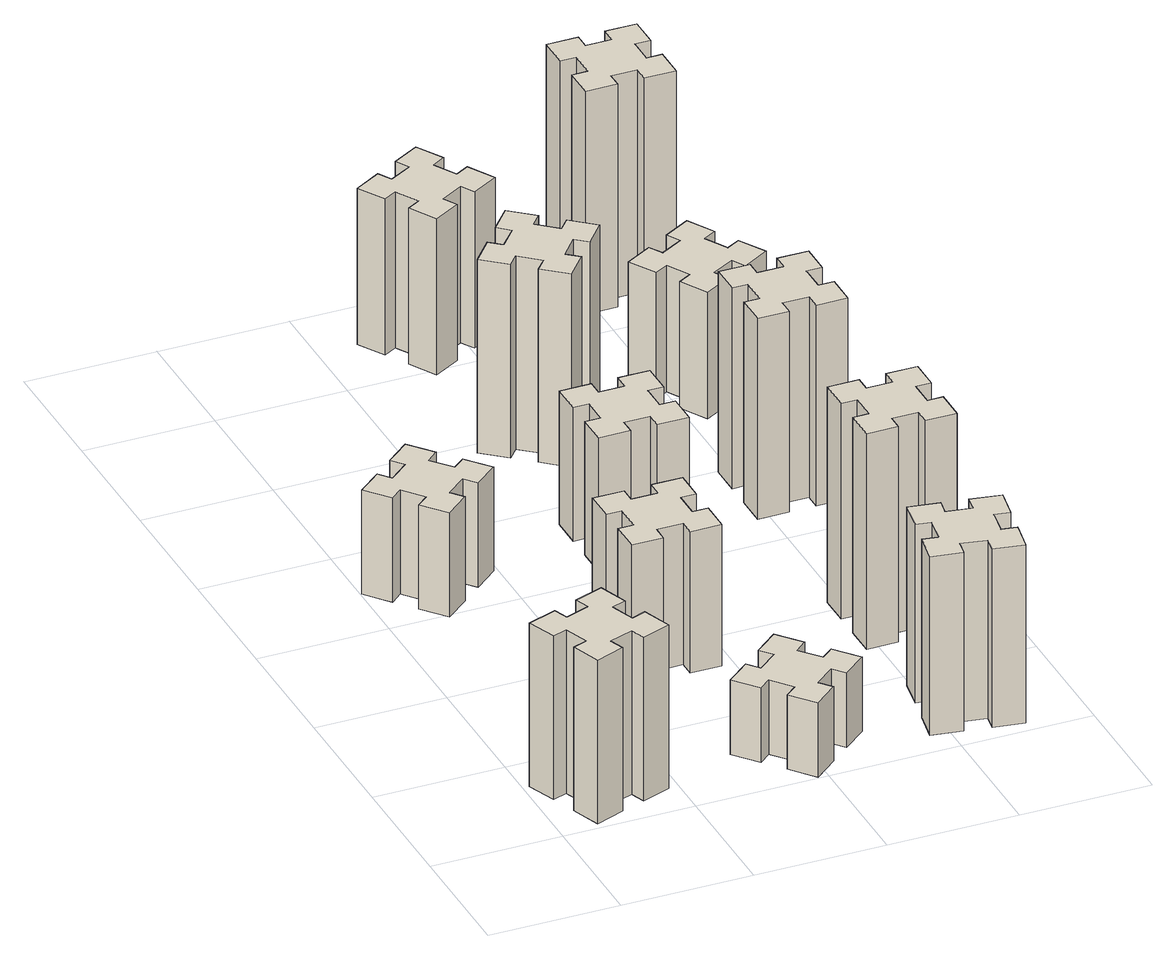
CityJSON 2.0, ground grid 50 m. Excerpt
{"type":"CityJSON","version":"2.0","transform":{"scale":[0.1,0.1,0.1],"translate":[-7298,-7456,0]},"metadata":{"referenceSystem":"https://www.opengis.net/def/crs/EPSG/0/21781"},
"CityObjects":{
"building1":{"type":"Building","attributes":{"class":"1000","function":"1000","usage":"1000","yearOfConstruction":2016,"roofType":"1000","measuredHeight":66,"storeysAboveGround":30,"storeysBelowGround":0},"geometry":[{"type":"Solid","lod":"1","boundaries":[[[[0,1,2,3,4,5,6,7,8,9,10,11,12,13,14,15,16,17,18,19]],[[17,16,20,21]],[[16,15,22,20]],[[15,14,23,22]],[[14,13,24,23]],[[13,12,25,24]],[[12,11,26,25]],[[11,10,27,26]],[[10,9,28,27]],[[9,8,29,28]],[[8,7,30,29]],[[7,6,31,30]],[[6,5,32,31]],[[5,4,33,32]],[[4,3,34,33]],[[3,2,35,34]],[[2,1,36,35]],[[1,0,37,36]],[[0,19,38,37]],[[19,18,39,38]],[[18,17,21,39]],[[24,25,26,27,28,29,30,31,32,33,34,35,36,37,38,39,21,20,22,23]]]]}]},
"building2":{"type":"Building","attributes":{"class":"1000","function":"1000","usage":"1000","yearOfConstruction":2016,"roofType":"1000","measuredHeight":42,"storeysAboveGround":30,"storeysBelowGround":0},"geometry":[{"type":"Solid","lod":"1","boundaries":[[[[40,41,42,43,44,45,46,47,48,49,50,51,52,53,54,55,56,57,58,59]],[[57,56,60,61]],[[56,55,62,60]],[[55,54,63,62]],[[54,53,64,63]],[[53,52,65,64]],[[52,51,66,65]],[[51,50,67,66]],[[50,49,68,67]],[[49,48,69,68]],[[48,47,70,69]],[[47,46,71,70]],[[46,45,72,71]],[[45,44,73,72]],[[44,43,74,73]],[[43,42,75,74]],[[42,41,76,75]],[[41,40,77,76]],[[40,59,78,77]],[[59,58,79,78]],[[58,57,61,79]],[[64,65,66,67,68,69,70,71,72,73,74,75,76,77,78,79,61,60,62,63]]]]}]},
"building3":{"type":"Building","attributes":{"class":"1000","function":"1000","usage":"1000","yearOfConstruction":2016,"roofType":"1000","measuredHeight":30,"storeysAboveGround":30,"storeysBelowGround":0},"geometry":[{"type":"Solid","lod":"1","boundaries":[[[[80,81,82,83,84,85,86,87,88,89,90,91,92,93,94,95,96,97,98,99]],[[97,96,100,101]],[[96,95,102,100]],[[95,94,103,102]],[[94,93,104,103]],[[93,92,105,104]],[[92,91,106,105]],[[91,90,107,106]],[[90,89,108,107]],[[89,88,109,108]],[[88,87,110,109]],[[87,86,111,110]],[[86,85,112,111]],[[85,84,113,112]],[[84,83,114,113]],[[83,82,115,114]],[[82,81,116,115]],[[81,80,117,116]],[[80,99,118,117]],[[99,98,119,118]],[[98,97,101,119]],[[104,105,106,107,108,109,110,111,112,113,114,115,116,117,118,119,101,100,102,103]]]]}]},
"building4":{"type":"Building","attributes":{"class":"1000","function":"1000","usage":"1000","yearOfConstruction":2016,"roofType":"1000","measuredHeight":57,"storeysAboveGround":30,"storeysBelowGround":0},"geometry":[{"type":"Solid","lod":"1","boundaries":[[[[120,121,122,123,124,125,126,127,128,129,130,131,132,133,134,135,136,137,138,139]],[[137,136,140,141]],[[136,135,142,140]],[[135,134,143,142]],[[134,133,144,143]],[[133,132,145,144]],[[132,131,146,145]],[[131,130,147,146]],[[130,129,148,147]],[[129,128,149,148]],[[128,127,150,149]],[[127,126,151,150]],[[126,125,152,151]],[[125,124,153,152]],[[124,123,154,153]],[[123,122,155,154]],[[122,121,156,155]],[[121,120,157,156]],[[120,139,158,157]],[[139,138,159,158]],[[138,137,141,159]],[[144,145,146,147,148,149,150,151,152,153,154,155,156,157,158,159,141,140,142,143]]]]}]},
"building5":{"type":"Building","attributes":{"class":"1000","function":"1000","usage":"1000","yearOfConstruction":2016,"roofType":"1000","measuredHeight":54,"storeysAboveGround":30,"storeysBelowGround":0},"geometry":[{"type":"Solid","lod":"1","boundaries":[[[[160,161,162,163,164,165,166,167,168,169,170,171,172,173,174,175,176,177,178,179]],[[177,176,180,181]],[[176,175,182,180]],[[175,174,183,182]],[[174,173,184,183]],[[173,172,185,184]],[[172,171,186,185]],[[171,170,187,186]],[[170,169,188,187]],[[169,168,189,188]],[[168,167,190,189]],[[167,166,191,190]],[[166,165,192,191]],[[165,164,193,192]],[[164,163,194,193]],[[163,162,195,194]],[[162,161,196,195]],[[161,160,197,196]],[[160,179,198,197]],[[179,178,199,198]],[[178,177,181,199]],[[184,185,186,187,188,189,190,191,192,193,194,195,196,197,198,199,181,180,182,183]]]]}]},
"building6":{"type":"Building","attributes":{"class":"1000","function":"1000","usage":"1000","yearOfConstruction":2016,"roofType":"1000","measuredHeight":72,"storeysAboveGround":30,"storeysBelowGround":0},"geometry":[{"type":"Solid","lod":"1","boundaries":[[[[200,201,202,203,204,205,206,207,208,209,210,211,212,213,214,215,216,217,218,219]],[[217,216,220,221]],[[216,215,222,220]],[[215,214,223,222]],[[214,213,224,223]],[[213,212,225,224]],[[212,211,226,225]],[[211,210,227,226]],[[210,209,228,227]],[[209,208,229,228]],[[208,207,230,229]],[[207,206,231,230]],[[206,205,232,231]],[[205,204,233,232]],[[204,203,234,233]],[[203,202,235,234]],[[202,201,236,235]],[[201,200,237,236]],[[200,219,238,237]],[[219,218,239,238]],[[218,217,221,239]],[[224,225,226,227,228,229,230,231,232,233,234,235,236,237,238,239,221,220,222,223]]]]}]},
"building7":{"type":"Building","attributes":{"class":"1000","function":"1000","usage":"1000","yearOfConstruction":2016,"roofType":"1000","measuredHeight":78,"storeysAboveGround":30,"storeysBelowGround":0},"geometry":[{"type":"Solid","lod":"1","boundaries":[[[[240,241,242,243,244,245,246,247,248,249,250,251,252,253,254,255,256,257,258,259]],[[257,256,260,261]],[[256,255,262,260]],[[255,254,263,262]],[[254,253,264,263]],[[253,252,265,264]],[[252,251,266,265]],[[251,250,267,266]],[[250,249,268,267]],[[249,248,269,268]],[[248,247,270,269]],[[247,246,271,270]],[[246,245,272,271]],[[245,244,273,272]],[[244,243,274,273]],[[243,242,275,274]],[[242,241,276,275]],[[241,240,277,276]],[[240,259,278,277]],[[259,258,279,278]],[[258,257,261,279]],[[264,265,266,267,268,269,270,271,272,273,274,275,276,277,278,279,261,260,262,263]]]]}]},
"building8":{"type":"Building","attributes":{"class":"1000","function":"1000","usage":"1000","yearOfConstruction":2016,"roofType":"1000","measuredHeight":63,"storeysAboveGround":30,"storeysBelowGround":0},"geometry":[{"type":"Solid","lod":"1","boundaries":[[[[280,281,282,283,284,285,286,287,288,289,290,291,292,293,294,295,296,297,298,299]],[[297,296,300,301]],[[296,295,302,300]],[[295,294,303,302]],[[294,293,304,303]],[[293,292,305,304]],[[292,291,306,305]],[[291,290,307,306]],[[290,289,308,307]],[[289,288,309,308]],[[288,287,310,309]],[[287,286,311,310]],[[286,285,312,311]],[[285,284,313,312]],[[284,283,314,313]],[[283,282,315,314]],[[282,281,316,315]],[[281,280,317,316]],[[280,299,318,317]],[[299,298,319,318]],[[298,297,301,319]],[[304,305,306,307,308,309,310,311,312,313,314,315,316,317,318,319,301,300,302,303]]]]}]},
"building9":{"type":"Building","attributes":{"class":"1000","function":"1000","usage":"1000","yearOfConstruction":2016,"roofType":"1000","measuredHeight":87,"storeysAboveGround":30,"storeysBelowGround":0},"geometry":[{"type":"Solid","lod":"1","boundaries":[[[[320,321,322,323,324,325,326,327,328,329,330,331,332,333,334,335,336,337,338,339]],[[337,336,340,341]],[[336,335,342,340]],[[335,334,343,342]],[[334,333,344,343]],[[333,332,345,344]],[[332,331,346,345]],[[331,330,347,346]],[[330,329,348,347]],[[329,328,349,348]],[[328,327,350,349]],[[327,326,351,350]],[[326,325,352,351]],[[325,324,353,352]],[[324,323,354,353]],[[323,322,355,354]],[[322,321,356,355]],[[321,320,357,356]],[[320,339,358,357]],[[339,338,359,358]],[[338,337,341,359]],[[344,345,346,347,348,349,350,351,352,353,354,355,356,357,358,359,341,340,342,343]]]]}]},
"building10":{"type":"Building","attributes":{"class":"1000","function":"1000","usage":"1000","yearOfConstruction":2016,"roofType":"1000","measuredHeight":81,"storeysAboveGround":30,"storeysBelowGround":0},"geometry":[{"type":"Solid","lod":"1","boundaries":[[[[360,361,362,363,364,365,366,367,368,369,370,371,372,373,374,375,376,377,378,379]],[[377,376,380,381]],[[376,375,382,380]],[[375,374,383,382]],[[374,373,384,383]],[[373,372,385,384]],[[372,371,386,385]],[[371,370,387,386]],[[370,369,388,387]],[[369,368,389,388]],[[368,367,390,389]],[[367,366,391,390]],[[366,365,392,391]],[[365,364,393,392]],[[364,363,394,393]],[[363,362,395,394]],[[362,361,396,395]],[[361,360,397,396]],[[360,379,398,397]],[[379,378,399,398]],[[378,377,381,399]],[[384,385,386,387,388,389,390,391,392,393,394,395,396,397,398,399,381,380,382,383]]]]}]},
"building11":{"type":"Building","attributes":{"class":"1000","function":"1000","usage":"1000","yearOfConstruction":2016,"roofType":"1000","measuredHeight":51,"storeysAboveGround":30,"storeysBelowGround":0},"geometry":[{"type":"Solid","lod":"1","boundaries":[[[[400,401,402,403,404,405,406,407,408,409,410,411,412,413,414,415,416,417,418,419]],[[417,416,420,421]],[[416,415,422,420]],[[415,414,423,422]],[[414,413,424,423]],[[413,412,425,424]],[[412,411,426,425]],[[411,410,427,426]],[[410,409,428,427]],[[409,408,429,428]],[[408,407,430,429]],[[407,406,431,430]],[[406,405,432,431]],[[405,404,433,432]],[[404,403,434,433]],[[403,402,435,434]],[[402,401,436,435]],[[401,400,437,436]],[[400,419,438,437]],[[419,418,439,438]],[[418,417,421,439]],[[424,425,426,427,428,429,430,431,432,433,434,435,436,437,438,439,421,420,422,423]]]]}]},
"building12":{"type":"Building","attributes":{"class":"1000","function":"1000","usage":"1000","yearOfConstruction":2016,"roofType":"1000","measuredHeight":90,"storeysAboveGround":30,"storeysBelowGround":0},"geometry":[{"type":"Solid","lod":"1","boundaries":[[[[440,441,442,443,444,445,446,447,448,449,450,451,452,453,454,455,456,457,458,459]],[[457,456,460,461]],[[456,455,462,460]],[[455,454,463,462]],[[454,453,464,463]],[[453,452,465,464]],[[452,451,466,465]],[[451,450,467,466]],[[450,449,468,467]],[[449,448,469,468]],[[448,447,470,469]],[[447,446,471,470]],[[446,445,472,471]],[[445,444,473,472]],[[444,443,474,473]],[[443,442,475,474]],[[442,441,476,475]],[[441,440,477,476]],[[440,459,478,477]],[[459,458,479,478]],[[458,457,461,479]],[[464,465,466,467,468,469,470,471,472,473,474,475,476,477,478,479,461,460,462,463]]]]}]}
},
"vertices":[
[255,366,0],[161,332,0],[140,388,0],[27,347,0],[69,234,0],[125,255,0],[159,161,0],[103,140,0],[144,27,0],[257,69,0],[236,125,0],[330,159,0],[350,103,0],[463,144,0],[422,257,0],[366,236,0],[332,330,0],[388,350,0],[347,463,0],[234,422,0],[332,330,660],[388,350,660],[366,236,660],[422,257,660],[463,144,660],[350,103,660],[330,159,660],[236,125,660],[257,69,660],[144,27,660],[103,140,660],[159,161,660],[125,255,660],[69,234,660],[27,347,660],[140,388,660],[161,332,660],[255,366,660],[234,422,660],[347,463,660],
[129,1693,0],[193,1616,0],[147,1578,0],[224,1486,0],[316,1563,0],[278,1609,0],[354,1673,0],[393,1627,0],[485,1704,0],[408,1796,0],[362,1758,0],[297,1834,0],[343,1873,0],[266,1965,0],[174,1888,0],[213,1842,0],[136,1777,0],[98,1823,0],[6,1746,0],[83,1654,0],[136,1777,420],[98,1823,420],[213,1842,420],[174,1888,420],[266,1965,420],[343,1873,420],[297,1834,420],[362,1758,420],[408,1796,420],[485,1704,420],[393,1627,420],[354,1673,420],[278,1609,420],[316,1563,420],[224,1486,420],[147,1578,420],[193,1616,420],[129,1693,420],[83,1654,420],[6,1746,420],
[1018,129,0],[1094,193,0],[1133,147,0],[1225,224,0],[1148,316,0],[1102,278,0],[1037,354,0],[1083,393,0],[1006,485,0],[914,408,0],[953,362,0],[876,297,0],[838,343,0],[746,266,0],[823,174,0],[869,213,0],[933,136,0],[887,98,0],[964,6,0],[1056,83,0],[933,136,300],[887,98,300],[869,213,300],[823,174,300],[746,266,300],[838,343,300],[876,297,300],[953,362,300],[914,408,300],[1006,485,300],[1083,393,300],[1037,354,300],[1102,278,300],[1148,316,300],[1225,224,300],[1133,147,300],[1094,193,300],[1018,129,300],[1056,83,300],[964,6,300],
[675,1035,0],[675,935,0],[615,935,0],[615,815,0],[735,815,0],[735,875,0],[835,875,0],[835,815,0],[955,815,0],[955,935,0],[895,935,0],[895,1035,0],[955,1035,0],[955,1155,0],[835,1155,0],[835,1095,0],[735,1095,0],[735,1155,0],[615,1155,0],[615,1035,0],[735,1095,570],[735,1155,570],[835,1095,570],[835,1155,570],[955,1155,570],[955,1035,570],[895,1035,570],[895,935,570],[955,935,570],[955,815,570],[835,815,570],[835,875,570],[735,875,570],[735,815,570],[615,815,570],[615,935,570],[675,935,570],[675,1035,570],[615,1035,570],[615,1155,570],
[1095,1675,0],[1095,1775,0],[1155,1775,0],[1155,1895,0],[1035,1895,0],[1035,1835,0],[935,1835,0],[935,1895,0],[815,1895,0],[815,1775,0],[875,1775,0],[875,1675,0],[815,1675,0],[815,1555,0],[935,1555,0],[935,1615,0],[1035,1615,0],[1035,1555,0],[1155,1555,0],[1155,1675,0],[1035,1615,540],[1035,1555,540],[935,1615,540],[935,1555,540],[815,1555,540],[815,1675,540],[875,1675,540],[875,1775,540],[815,1775,540],[815,1895,540],[935,1895,540],[935,1835,540],[1035,1835,540],[1035,1895,540],[1155,1895,540],[1155,1775,540],[1095,1775,540],[1095,1675,540],[1155,1675,540],[1155,1555,540],
[1526,314,0],[1508,215,0],[1449,226,0],[1428,107,0],[1547,87,0],[1557,146,0],[1655,128,0],[1645,69,0],[1763,48,0],[1784,167,0],[1725,177,0],[1742,275,0],[1801,265,0],[1822,383,0],[1704,404,0],[1694,345,0],[1595,362,0],[1606,421,0],[1487,442,0],[1467,324,0],[1595,362,720],[1606,421,720],[1694,345,720],[1704,404,720],[1822,383,720],[1801,265,720],[1742,275,720],[1725,177,720],[1784,167,720],[1763,48,720],[1645,69,720],[1655,128,720],[1557,146,720],[1547,87,720],[1428,107,720],[1449,226,720],[1508,215,720],[1526,314,720],[1467,324,720],[1487,442,720],
[1094,2517,0],[1018,2582,0],[1056,2628,0],[964,2705,0],[887,2613,0],[933,2574,0],[869,2498,0],[823,2536,0],[746,2444,0],[838,2367,0],[876,2413,0],[953,2349,0],[914,2303,0],[1006,2226,0],[1083,2318,0],[1037,2356,0],[1102,2433,0],[1148,2394,0],[1225,2486,0],[1133,2563,0],[1102,2433,780],[1148,2394,780],[1037,2356,780],[1083,2318,780],[1006,2226,780],[914,2303,780],[953,2349,780],[876,2413,780],[838,2367,780],[746,2444,780],[823,2536,780],[869,2498,780],[933,2574,780],[887,2613,780],[964,2705,780],[1056,2628,780],[1018,2582,780],[1094,2517,780],[1133,2563,780],[1225,2486,780],
[1006,3217,0],[956,3304,0],[1008,3334,0],[948,3438,0],[844,3378,0],[874,3326,0],[787,3276,0],[757,3328,0],[653,3268,0],[713,3164,0],[765,3194,0],[815,3107,0],[763,3077,0],[823,2973,0],[927,3033,0],[897,3085,0],[984,3135,0],[1014,3083,0],[1118,3143,0],[1058,3247,0],[984,3135,630],[1014,3083,630],[897,3085,630],[927,3033,630],[823,2973,630],[763,3077,630],[815,3107,630],[765,3194,630],[713,3164,630],[653,3268,630],[757,3328,630],[787,3276,630],[874,3326,630],[844,3378,630],[948,3438,630],[1008,3334,630],[956,3304,630],[1006,3217,630],[1058,3247,630],[1118,3143,630],
[1575,775,0],[1675,775,0],[1675,715,0],[1795,715,0],[1795,835,0],[1735,835,0],[1735,935,0],[1795,935,0],[1795,1055,0],[1675,1055,0],[1675,995,0],[1575,995,0],[1575,1055,0],[1455,1055,0],[1455,935,0],[1515,935,0],[1515,835,0],[1455,835,0],[1455,715,0],[1575,715,0],[1515,835,870],[1455,835,870],[1515,935,870],[1455,935,870],[1455,1055,870],[1575,1055,870],[1575,995,870],[1675,995,870],[1675,1055,870],[1795,1055,870],[1795,935,870],[1735,935,870],[1735,835,870],[1795,835,870],[1795,715,870],[1675,715,870],[1675,775,870],[1575,775,870],[1575,715,870],[1455,715,870],
[1515,1875,0],[1515,1775,0],[1455,1775,0],[1455,1655,0],[1575,1655,0],[1575,1715,0],[1675,1715,0],[1675,1655,0],[1795,1655,0],[1795,1775,0],[1735,1775,0],[1735,1875,0],[1795,1875,0],[1795,1995,0],[1675,1995,0],[1675,1935,0],[1575,1935,0],[1575,1995,0],[1455,1995,0],[1455,1875,0],[1575,1935,810],[1575,1995,810],[1675,1935,810],[1675,1995,810],[1795,1995,810],[1795,1875,810],[1735,1875,810],[1735,1775,810],[1795,1775,810],[1795,1655,810],[1675,1655,810],[1675,1715,810],[1575,1715,810],[1575,1655,810],[1455,1655,810],[1455,1775,810],[1515,1775,810],[1515,1875,810],[1455,1875,810],[1455,1995,810],
[1746,2577,0],[1696,2664,0],[1748,2694,0],[1688,2798,0],[1584,2738,0],[1614,2686,0],[1527,2636,0],[1497,2688,0],[1393,2628,0],[1453,2524,0],[1505,2554,0],[1555,2467,0],[1503,2437,0],[1563,2333,0],[1667,2393,0],[1637,2445,0],[1724,2495,0],[1754,2443,0],[1858,2503,0],[1798,2607,0],[1724,2495,510],[1754,2443,510],[1637,2445,510],[1667,2393,510],[1563,2333,510],[1503,2437,510],[1555,2467,510],[1505,2554,510],[1453,2524,510],[1393,2628,510],[1497,2688,510],[1527,2636,510],[1614,2686,510],[1584,2738,510],[1688,2798,510],[1748,2694,510],[1696,2664,510],[1746,2577,510],[1798,2607,510],[1858,2503,510],
[1575,3195,0],[1675,3195,0],[1675,3135,0],[1795,3135,0],[1795,3255,0],[1735,3255,0],[1735,3355,0],[1795,3355,0],[1795,3475,0],[1675,3475,0],[1675,3415,0],[1575,3415,0],[1575,3475,0],[1455,3475,0],[1455,3355,0],[1515,3355,0],[1515,3255,0],[1455,3255,0],[1455,3135,0],[1575,3135,0],[1515,3255,900],[1455,3255,900],[1515,3355,900],[1455,3355,900],[1455,3475,900],[1575,3475,900],[1575,3415,900],[1675,3415,900],[1675,3475,900],[1795,3475,900],[1795,3355,900],[1735,3355,900],[1735,3255,900],[1795,3255,900],[1795,3135,900],[1675,3135,900],[1675,3195,900],[1575,3195,900],[1575,3135,900],[1455,3135,900]
]}
